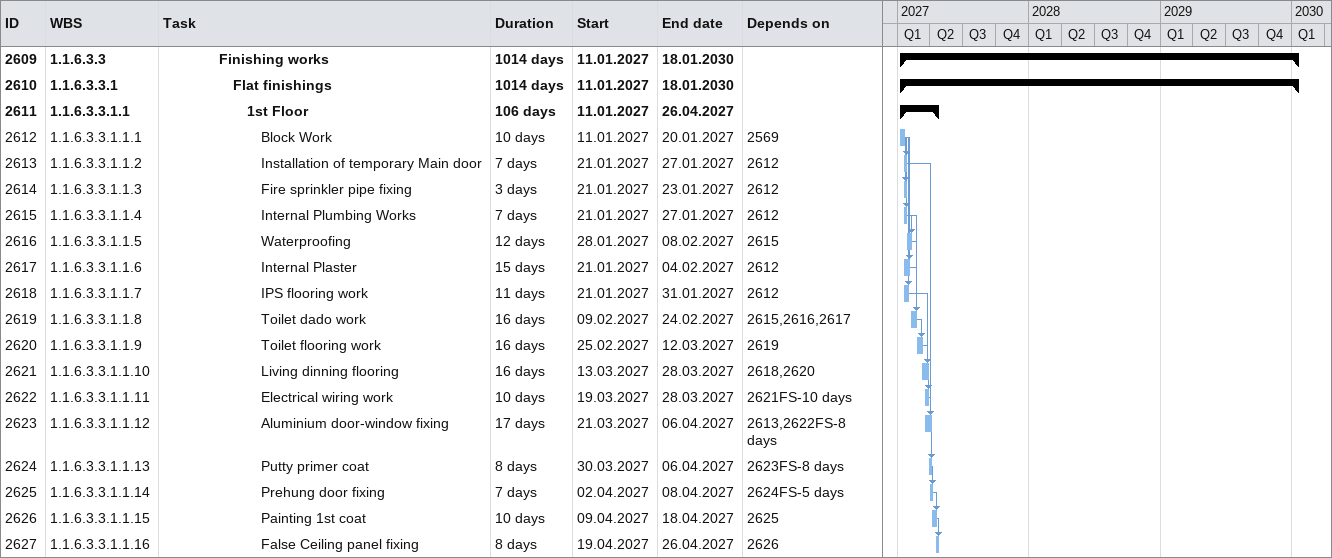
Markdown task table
| ID | WBS | Task | Duration | Start | Finish | Predecessors |
|---|---|---|---|---|---|---|
| 2609 | 1.1.6.3.3 | **Finishing works** | 1014d | 2027-01-11 | 2030-01-18 |  |
| 2610 | 1.1.6.3.3.1 | **Flat finishings** | 1014d | 2027-01-11 | 2030-01-18 |  |
| 2611 | 1.1.6.3.3.1.1 | **1st Floor** | 106d | 2027-01-11 | 2027-04-26 |  |
| 2612 | 1.1.6.3.3.1.1.1 | Block Work | 10d | 2027-01-11 | 2027-01-20 | 2569 |
| 2613 | 1.1.6.3.3.1.1.2 | Installation of temporary Main door | 7d | 2027-01-21 | 2027-01-27 | 2612 |
| 2614 | 1.1.6.3.3.1.1.3 | Fire sprinkler pipe fixing | 3d | 2027-01-21 | 2027-01-23 | 2612 |
| 2615 | 1.1.6.3.3.1.1.4 | Internal Plumbing Works | 7d | 2027-01-21 | 2027-01-27 | 2612 |
| 2616 | 1.1.6.3.3.1.1.5 | Waterproofing | 12d | 2027-01-28 | 2027-02-08 | 2615 |
| 2617 | 1.1.6.3.3.1.1.6 | Internal Plaster | 15d | 2027-01-21 | 2027-02-04 | 2612 |
| 2618 | 1.1.6.3.3.1.1.7 | IPS flooring work | 11d | 2027-01-21 | 2027-01-31 | 2612 |
| 2619 | 1.1.6.3.3.1.1.8 | Toilet dado work | 16d | 2027-02-09 | 2027-02-24 | 2615, 2616, 2617 |
| 2620 | 1.1.6.3.3.1.1.9 | Toilet flooring work | 16d | 2027-02-25 | 2027-03-12 | 2619 |
| 2621 | 1.1.6.3.3.1.1.10 | Living dinning flooring | 16d | 2027-03-13 | 2027-03-28 | 2618, 2620 |
| 2622 | 1.1.6.3.3.1.1.11 | Electrical wiring work | 10d | 2027-03-19 | 2027-03-28 | 2621FS-10d |
| 2623 | 1.1.6.3.3.1.1.12 | Aluminium door-window fixing | 17d | 2027-03-21 | 2027-04-06 | 2613, 2622FS-8d |
| 2624 | 1.1.6.3.3.1.1.13 | Putty primer coat | 8d | 2027-03-30 | 2027-04-06 | 2623FS-8d |
| 2625 | 1.1.6.3.3.1.1.14 | Prehung door fixing | 7d | 2027-04-02 | 2027-04-08 | 2624FS-5d |
| 2626 | 1.1.6.3.3.1.1.15 | Painting 1st coat | 10d | 2027-04-09 | 2027-04-18 | 2625 |
| 2627 | 1.1.6.3.3.1.1.16 | False Ceiling panel fixing | 8d | 2027-04-19 | 2027-04-26 | 2626 |
